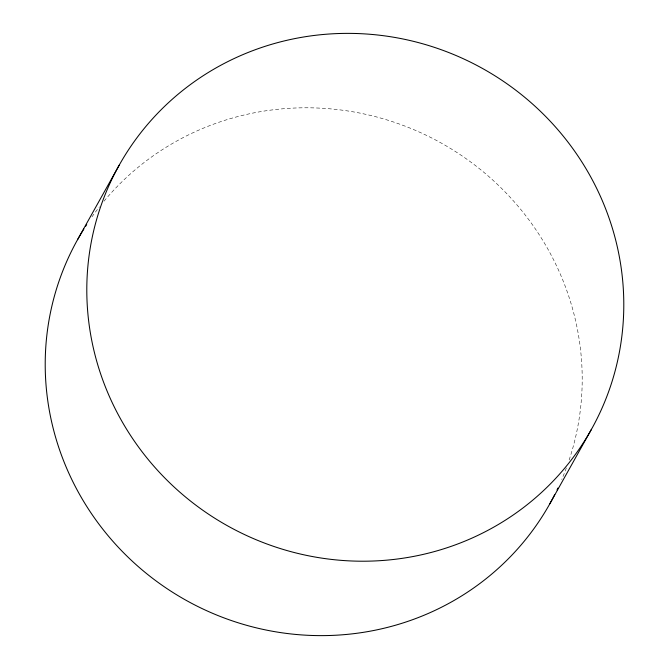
<?xml version="1.0" encoding="UTF-8"?>
<svg xmlns="http://www.w3.org/2000/svg" width="669" height="669" viewBox="0 0 669 669"><rect width="100%" height="100%" fill="white"/><g stroke="black" fill="none" stroke-linecap="round" stroke-linejoin="round"><path stroke-width="0.5" stroke-dasharray="3.35 2.51" d="M91.962 216.856A270.552 261.813 29.2 0 1 99.422 206.863M103.996 201.202A270.552 261.813 29.2 0 1 441.941 143.45A270.552 261.813 29.2 0 1 568.458 462.045M566.359 467.924A270.552 261.813 29.2 0 1 561.751 479.506"/><path stroke-width="1" d="M77.554 239.678L119.149 165.268M549.851 503.732L591.446 429.322A270.552 261.813 29.2 0 0 347.872 33.375A270.552 261.813 29.2 0 0 126.575 429.189A270.552 261.813 29.2 0 0 591.446 429.322M554.735 494.567A270.552 261.813 29.2 0 1 185.004 599.7A270.552 261.813 29.2 0 1 83.901 228.957M85.573 226.323A270.552 261.813 29.2 0 1 86.702 224.583M557.929 488.036A270.552 261.813 29.2 0 1 557.034 489.909"/></g></svg>
